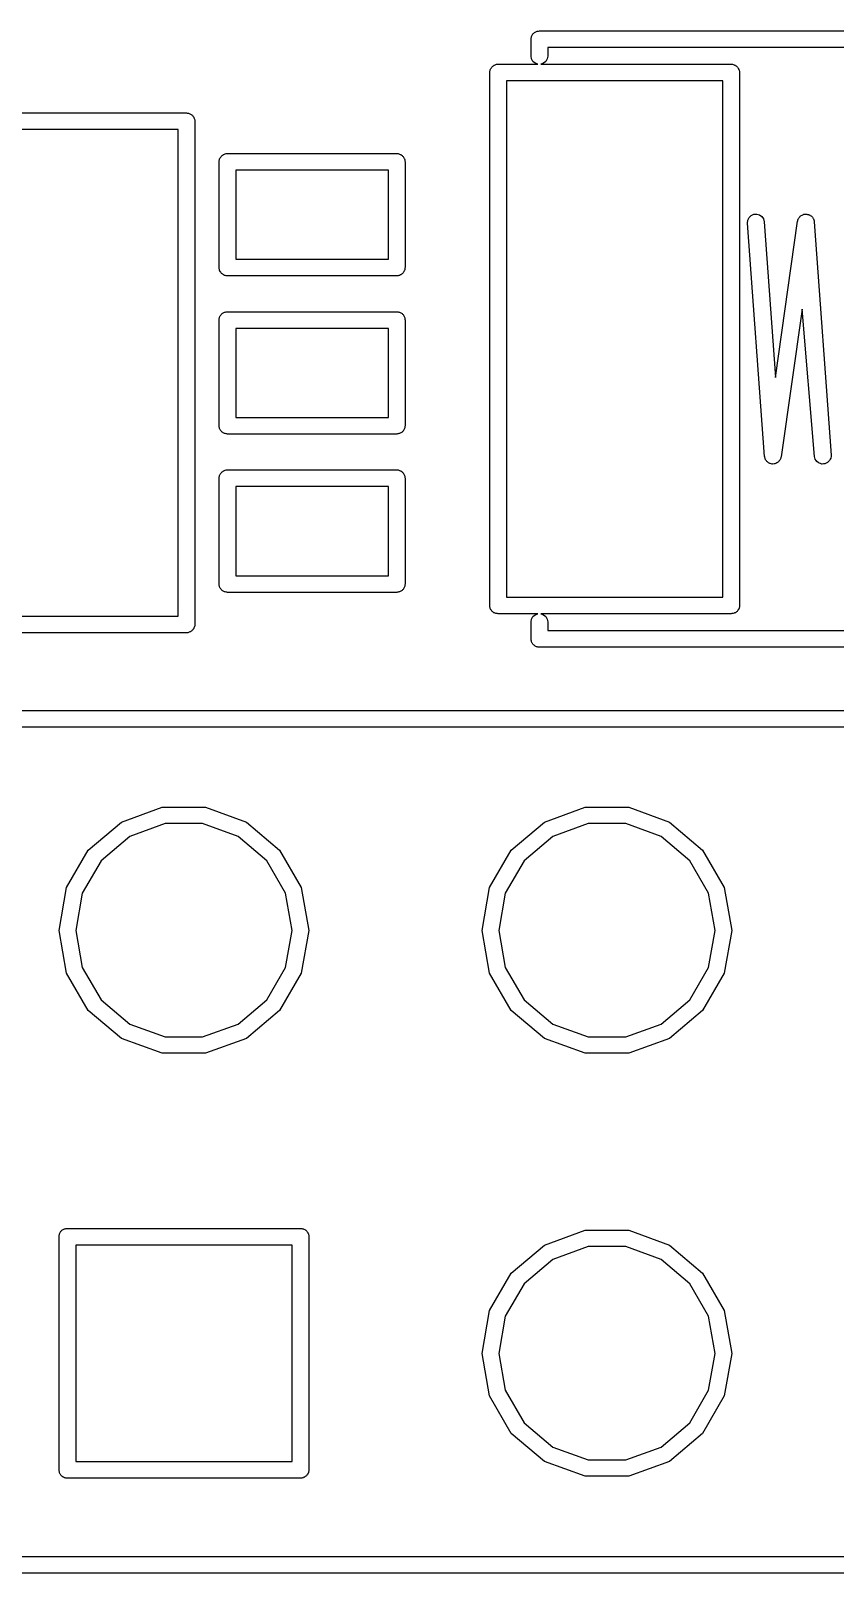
# Model space of a CAD drawing. Extents: x 105.1 to 166.9, y -128.1 to -71.6.
# Drawn here: x 123.52 to 128.35, y -128.13 to -118.87 of the extents above; entities that cross this region are included whole.
import ezdxf

# ---------------------------------------------------------------- set-up
doc = ezdxf.new("R2010")
doc.units = 0
doc.header["$MEASUREMENT"] = 0
doc.layers.add('BLACK', color=7, linetype='CONTINUOUS')

msp = doc.modelspace()

# ---------------------------------------------------------------- linework, layer by layer
at = {"layer": 'Black'}
for p, q in [((126.521, -118.908), (126.523, -118.904)), ((126.521, -118.913), (126.521, -118.908)), ((126.521, -118.917), (126.521, -118.913)), ((126.521, -119.019), (126.521, -118.917)), ((126.523, -118.904), (126.524, -118.9)), ((126.524, -118.9), (126.526, -118.896)), ((126.526, -118.896), (126.527, -118.892)), ((126.527, -118.892), (126.53, -118.889)), ((126.53, -118.889), (126.532, -118.885)), ((126.532, -118.885), (126.536, -118.882)), ((126.536, -118.882), (126.539, -118.879)), ((126.539, -118.879), (126.542, -118.877)), ((126.542, -118.877), (126.546, -118.874)), ((126.546, -118.874), (126.55, -118.872)), ((126.55, -118.872), (126.554, -118.87)), ((126.554, -118.87), (126.558, -118.869)), ((126.558, -118.869), (126.562, -118.868)), ((126.562, -118.868), (126.566, -118.868)), ((126.566, -118.868), (126.571, -118.867)), ((126.571, -118.867), (129.573, -118.867)), ((126.621, -118.967), (126.621, -119.019)), ((129.523, -118.967), (126.621, -118.967)), ((126.274, -119.109), (126.275, -119.105)), ((126.274, -119.113), (126.274, -119.109)), ((126.275, -119.105), (126.276, -119.101)), ((126.276, -119.101), (126.278, -119.097)), ((126.278, -119.097), (126.28, -119.093)), ((126.28, -119.093), (126.283, -119.089)), ((126.283, -119.089), (126.285, -119.086)), ((126.285, -119.086), (126.288, -119.083)), ((126.288, -119.083), (126.291, -119.079)), ((126.291, -119.079), (126.295, -119.077)), ((126.295, -119.077), (126.298, -119.074)), ((126.298, -119.074), (126.302, -119.073)), ((126.302, -119.073), (126.306, -119.071)), ((126.306, -119.071), (126.31, -119.07)), ((126.31, -119.07), (126.314, -119.068)), ((126.314, -119.068), (126.319, -119.068)), ((126.319, -119.068), (126.323, -119.068)), ((126.323, -119.068), (126.562, -119.068)), ((126.524, -119.036), (126.521, -119.019)), ((126.532, -119.051), (126.524, -119.036)), ((126.546, -119.062), (126.532, -119.051)), ((126.562, -119.068), (126.546, -119.062)), ((126.596, -119.062), (126.58, -119.068)), ((126.58, -119.068), (127.723, -119.068)), ((126.609, -119.051), (126.596, -119.062)), ((126.618, -119.036), (126.609, -119.051)), ((126.621, -119.019), (126.618, -119.036)), ((127.723, -119.068), (127.727, -119.068)), ((127.727, -119.068), (127.731, -119.068)), ((127.731, -119.068), (127.735, -119.07)), ((127.735, -119.07), (127.74, -119.071)), ((127.74, -119.071), (127.743, -119.073)), ((127.743, -119.073), (127.748, -119.074)), ((127.748, -119.074), (127.751, -119.077)), ((127.751, -119.077), (127.755, -119.079)), ((127.755, -119.079), (127.758, -119.083)), ((127.758, -119.083), (127.761, -119.086)), ((127.761, -119.086), (127.763, -119.089)), ((127.763, -119.089), (127.766, -119.093)), ((127.766, -119.093), (127.767, -119.097)), ((127.767, -119.097), (127.77, -119.101)), ((127.77, -119.101), (127.77, -119.105)), ((127.77, -119.105), (127.772, -119.109)), ((127.772, -119.109), (127.772, -119.113)), ((126.273, -119.118), (126.274, -119.113)), ((126.273, -122.318), (126.273, -119.118)), ((126.373, -119.168), (126.373, -122.268)), ((127.673, -119.168), (126.373, -119.168)), ((127.673, -122.268), (127.673, -119.168)), ((127.772, -119.113), (127.773, -119.118)), ((127.773, -119.118), (127.773, -122.318)), ((123.36, -119.36), (124.452, -119.36)), ((124.452, -119.36), (124.457, -119.361)), ((124.457, -119.361), (124.461, -119.361)), ((124.461, -119.361), (124.465, -119.362)), ((124.465, -119.362), (124.469, -119.363)), ((124.469, -119.363), (124.473, -119.365)), ((124.473, -119.365), (124.477, -119.367)), ((124.477, -119.367), (124.481, -119.369)), ((124.481, -119.369), (124.484, -119.372)), ((124.484, -119.372), (124.487, -119.375)), ((124.487, -119.375), (124.491, -119.378)), ((124.491, -119.378), (124.493, -119.381)), ((124.493, -119.381), (124.496, -119.385)), ((124.496, -119.385), (124.497, -119.389)), ((124.402, -119.46), (123.41, -119.46)), ((124.402, -122.382), (124.402, -119.46)), ((124.497, -119.389), (124.499, -119.393)), ((124.499, -119.393), (124.5, -119.397)), ((124.5, -119.397), (124.502, -119.401)), ((124.502, -119.401), (124.502, -119.405)), ((124.502, -119.405), (124.502, -119.41)), ((124.502, -119.41), (124.502, -122.432)), ((124.648, -119.654), (124.649, -119.649)), ((124.648, -120.289), (124.648, -119.654)), ((124.649, -119.645), (124.65, -119.641)), ((124.649, -119.649), (124.649, -119.645)), ((124.65, -119.641), (124.651, -119.636)), ((124.651, -119.636), (124.653, -119.633)), ((124.653, -119.633), (124.655, -119.629)), ((124.655, -119.629), (124.658, -119.625)), ((124.658, -119.625), (124.66, -119.621)), ((124.66, -119.621), (124.663, -119.619)), ((124.663, -119.619), (124.666, -119.615)), ((124.666, -119.615), (124.67, -119.613)), ((124.67, -119.613), (124.673, -119.61)), ((124.673, -119.61), (124.677, -119.609)), ((124.677, -119.609), (124.681, -119.607)), ((124.681, -119.607), (124.685, -119.606)), ((124.685, -119.606), (124.69, -119.604)), ((124.69, -119.604), (124.694, -119.604)), ((124.694, -119.604), (124.698, -119.604)), ((124.698, -119.604), (125.714, -119.604)), ((125.714, -119.604), (125.719, -119.604)), ((125.719, -119.604), (125.723, -119.604)), ((125.723, -119.604), (125.727, -119.606)), ((125.727, -119.606), (125.731, -119.607)), ((125.731, -119.607), (125.735, -119.609)), ((125.735, -119.609), (125.739, -119.61)), ((125.739, -119.61), (125.743, -119.613)), ((125.743, -119.613), (125.746, -119.615)), ((125.746, -119.615), (125.749, -119.619)), ((125.749, -119.619), (125.752, -119.621)), ((125.752, -119.621), (125.755, -119.625)), ((125.755, -119.625), (125.757, -119.629)), ((125.757, -119.629), (125.759, -119.633)), ((125.759, -119.633), (125.761, -119.636)), ((125.761, -119.636), (125.762, -119.641)), ((125.762, -119.641), (125.763, -119.645)), ((125.763, -119.645), (125.763, -119.649)), ((125.763, -119.649), (125.764, -119.654)), ((125.764, -119.654), (125.764, -120.289)), ((124.748, -119.704), (124.748, -120.239)), ((125.664, -119.704), (124.748, -119.704)), ((125.664, -120.239), (125.664, -119.704)), ((127.821, -120.021), (127.823, -120.003)), ((127.923, -121.423), (127.821, -120.021)), ((127.823, -120.003), (127.831, -119.988)), ((127.831, -119.988), (127.843, -119.976)), ((127.843, -119.976), (127.859, -119.968)), ((127.859, -119.968), (127.876, -119.967)), ((127.876, -119.967), (127.893, -119.972)), ((127.893, -119.972), (127.907, -119.982)), ((127.907, -119.982), (127.917, -119.996)), ((127.917, -119.996), (127.921, -120.013)), ((127.921, -120.013), (127.989, -120.948)), ((127.989, -120.948), (128.121, -120.01)), ((128.121, -120.01), (128.122, -120.007)), ((128.122, -120.007), (128.123, -120.003)), ((128.123, -120.003), (128.125, -119.998)), ((128.125, -119.998), (128.127, -119.993)), ((128.127, -119.993), (128.129, -119.991)), ((128.129, -119.991), (128.13, -119.988)), ((128.13, -119.988), (128.134, -119.984)), ((128.134, -119.984), (128.137, -119.98)), ((128.137, -119.98), (128.14, -119.978)), ((128.14, -119.978), (128.143, -119.976)), ((128.143, -119.976), (128.148, -119.973)), ((128.148, -119.973), (128.152, -119.971)), ((128.152, -119.971), (128.156, -119.97)), ((128.156, -119.97), (128.159, -119.968)), ((128.159, -119.968), (128.164, -119.968)), ((128.164, -119.968), (128.169, -119.967)), ((128.169, -119.967), (128.173, -119.967)), ((128.173, -119.967), (128.176, -119.967)), ((128.176, -119.967), (128.181, -119.969)), ((128.181, -119.969), (128.186, -119.969)), ((128.186, -119.969), (128.189, -119.971)), ((128.189, -119.971), (128.193, -119.972)), ((128.193, -119.972), (128.197, -119.975)), ((128.197, -119.975), (128.202, -119.978)), ((128.202, -119.978), (128.204, -119.98)), ((128.204, -119.98), (128.207, -119.982)), ((128.207, -119.982), (128.21, -119.986)), ((128.21, -119.986), (128.213, -119.99)), ((128.213, -119.99), (128.215, -119.994)), ((128.215, -119.994), (128.217, -119.996)), ((128.217, -119.996), (128.218, -120.002)), ((128.218, -120.002), (128.22, -120.007)), ((128.22, -120.007), (128.22, -120.01)), ((128.22, -120.01), (128.221, -120.013)), ((128.221, -120.013), (128.322, -121.415)), ((124.649, -120.293), (124.648, -120.289)), ((124.649, -120.297), (124.649, -120.293)), ((124.65, -120.301), (124.649, -120.297)), ((124.651, -120.306), (124.65, -120.301)), ((124.653, -120.309), (124.651, -120.306)), ((124.655, -120.314), (124.653, -120.309)), ((124.748, -120.239), (125.664, -120.239)), ((125.759, -120.309), (125.757, -120.314)), ((125.761, -120.306), (125.759, -120.309)), ((125.762, -120.301), (125.761, -120.306)), ((125.763, -120.297), (125.762, -120.301)), ((125.764, -120.289), (125.763, -120.293)), ((125.763, -120.293), (125.763, -120.297)), ((124.658, -120.317), (124.655, -120.314)), ((124.66, -120.321), (124.658, -120.317)), ((124.663, -120.324), (124.66, -120.321)), ((124.666, -120.327), (124.663, -120.324)), ((124.67, -120.329), (124.666, -120.327)), ((124.673, -120.332), (124.67, -120.329)), ((124.677, -120.333), (124.673, -120.332)), ((124.681, -120.336), (124.677, -120.333)), ((124.685, -120.336), (124.681, -120.336)), ((124.69, -120.338), (124.685, -120.336)), ((124.694, -120.338), (124.69, -120.338)), ((124.698, -120.339), (124.694, -120.338)), ((125.714, -120.339), (124.698, -120.339)), ((125.719, -120.338), (125.714, -120.339)), ((125.723, -120.338), (125.719, -120.338)), ((125.727, -120.336), (125.723, -120.338)), ((125.731, -120.336), (125.727, -120.336)), ((125.735, -120.333), (125.731, -120.336)), ((125.739, -120.332), (125.735, -120.333)), ((125.743, -120.329), (125.739, -120.332)), ((125.746, -120.327), (125.743, -120.329)), ((125.749, -120.324), (125.746, -120.327)), ((125.752, -120.321), (125.749, -120.324)), ((125.755, -120.317), (125.752, -120.321)), ((125.757, -120.314), (125.755, -120.317)), ((124.649, -120.595), (124.65, -120.591)), ((124.65, -120.591), (124.651, -120.587)), ((124.651, -120.587), (124.653, -120.583)), ((124.653, -120.583), (124.655, -120.579)), ((124.655, -120.579), (124.658, -120.575)), ((124.658, -120.575), (124.66, -120.571)), ((124.66, -120.571), (124.663, -120.569)), ((124.663, -120.569), (124.666, -120.565)), ((124.666, -120.565), (124.67, -120.563)), ((124.67, -120.563), (124.673, -120.56)), ((124.673, -120.56), (124.677, -120.559)), ((124.677, -120.559), (124.681, -120.557)), ((124.681, -120.557), (124.685, -120.556)), ((124.685, -120.556), (124.69, -120.554)), ((124.69, -120.554), (124.694, -120.554)), ((124.694, -120.554), (124.698, -120.554)), ((124.698, -120.554), (125.714, -120.554)), ((125.714, -120.554), (125.719, -120.554)), ((125.719, -120.554), (125.723, -120.554)), ((125.723, -120.554), (125.727, -120.556)), ((125.727, -120.556), (125.731, -120.557)), ((125.731, -120.557), (125.735, -120.559)), ((125.735, -120.559), (125.739, -120.56)), ((125.739, -120.56), (125.743, -120.563)), ((125.743, -120.563), (125.746, -120.565)), ((125.746, -120.565), (125.749, -120.569)), ((125.749, -120.569), (125.752, -120.571)), ((125.752, -120.571), (125.755, -120.575)), ((125.755, -120.575), (125.757, -120.579)), ((125.757, -120.579), (125.759, -120.583)), ((125.759, -120.583), (125.761, -120.587)), ((125.761, -120.587), (125.762, -120.591)), ((125.762, -120.591), (125.763, -120.595)), ((128.148, -120.538), (128.022, -121.426)), ((128.223, -121.423), (128.148, -120.538)), ((124.648, -120.604), (124.649, -120.599)), ((124.648, -121.239), (124.648, -120.604)), ((124.649, -120.599), (124.649, -120.595)), ((124.748, -120.654), (124.748, -121.189)), ((125.664, -120.654), (124.748, -120.654)), ((125.664, -121.189), (125.664, -120.654)), ((125.763, -120.595), (125.763, -120.599)), ((125.763, -120.599), (125.764, -120.604)), ((125.764, -120.604), (125.764, -121.239)), ((124.649, -121.243), (124.648, -121.239)), ((124.748, -121.189), (125.664, -121.189)), ((125.764, -121.239), (125.763, -121.243)), ((124.649, -121.247), (124.649, -121.243)), ((124.65, -121.251), (124.649, -121.247)), ((124.651, -121.256), (124.65, -121.251)), ((124.653, -121.259), (124.651, -121.256)), ((124.655, -121.264), (124.653, -121.259)), ((124.658, -121.267), (124.655, -121.264)), ((124.66, -121.271), (124.658, -121.267)), ((124.663, -121.274), (124.66, -121.271)), ((124.666, -121.277), (124.663, -121.274)), ((124.67, -121.279), (124.666, -121.277)), ((124.673, -121.282), (124.67, -121.279)), ((124.677, -121.283), (124.673, -121.282)), ((124.681, -121.286), (124.677, -121.283)), ((124.685, -121.286), (124.681, -121.286)), ((124.69, -121.288), (124.685, -121.286)), ((124.694, -121.288), (124.69, -121.288)), ((124.698, -121.289), (124.694, -121.288)), ((125.714, -121.289), (124.698, -121.289)), ((125.719, -121.288), (125.714, -121.289)), ((125.723, -121.288), (125.719, -121.288)), ((125.727, -121.286), (125.723, -121.288)), ((125.731, -121.286), (125.727, -121.286)), ((125.735, -121.283), (125.731, -121.286)), ((125.739, -121.282), (125.735, -121.283)), ((125.743, -121.279), (125.739, -121.282)), ((125.746, -121.277), (125.743, -121.279)), ((125.749, -121.274), (125.746, -121.277)), ((125.752, -121.271), (125.749, -121.274)), ((125.755, -121.267), (125.752, -121.271)), ((125.757, -121.264), (125.755, -121.267)), ((125.759, -121.259), (125.757, -121.264)), ((125.761, -121.256), (125.759, -121.259)), ((125.762, -121.251), (125.761, -121.256)), ((125.763, -121.247), (125.762, -121.251)), ((125.763, -121.243), (125.763, -121.247)), ((127.924, -121.426), (127.923, -121.423)), ((128.225, -121.431), (128.223, -121.423)), ((128.322, -121.424), (128.321, -121.432)), ((128.322, -121.415), (128.322, -121.424)), ((124.663, -121.519), (124.666, -121.515)), ((124.666, -121.515), (124.67, -121.513)), ((124.67, -121.513), (124.673, -121.51)), ((124.673, -121.51), (124.677, -121.509)), ((124.677, -121.509), (124.681, -121.507)), ((124.681, -121.507), (124.685, -121.506)), ((124.685, -121.506), (124.69, -121.504)), ((124.69, -121.504), (124.694, -121.504)), ((124.694, -121.504), (124.698, -121.504)), ((124.698, -121.504), (125.714, -121.504)), ((125.714, -121.504), (125.719, -121.504)), ((125.719, -121.504), (125.723, -121.504)), ((125.723, -121.504), (125.727, -121.506)), ((125.727, -121.506), (125.731, -121.507)), ((125.731, -121.507), (125.735, -121.509)), ((125.735, -121.509), (125.739, -121.51)), ((125.739, -121.51), (125.743, -121.513)), ((125.743, -121.513), (125.746, -121.515)), ((125.746, -121.515), (125.749, -121.519)), ((127.924, -121.429), (127.924, -121.426)), ((127.926, -121.434), (127.924, -121.429)), ((127.927, -121.439), (127.926, -121.434)), ((127.929, -121.442), (127.927, -121.439)), ((127.93, -121.445), (127.929, -121.442)), ((127.934, -121.449), (127.93, -121.445)), ((127.937, -121.454), (127.934, -121.449)), ((127.94, -121.456), (127.937, -121.454)), ((127.942, -121.458), (127.94, -121.456)), ((127.947, -121.461), (127.942, -121.458)), ((127.951, -121.464), (127.947, -121.461)), ((127.954, -121.465), (127.951, -121.464)), ((127.957, -121.466), (127.954, -121.465)), ((127.962, -121.467), (127.957, -121.466)), ((127.968, -121.469), (127.962, -121.467)), ((127.971, -121.468), (127.968, -121.469)), ((127.974, -121.469), (127.971, -121.468)), ((127.98, -121.468), (127.974, -121.469)), ((127.985, -121.467), (127.98, -121.468)), ((127.988, -121.466), (127.985, -121.467)), ((127.991, -121.465), (127.988, -121.466)), ((127.996, -121.462), (127.991, -121.465)), ((128.001, -121.46), (127.996, -121.462)), ((128.003, -121.458), (128.001, -121.46)), ((128.006, -121.456), (128.003, -121.458)), ((128.009, -121.452), (128.006, -121.456)), ((128.013, -121.448), (128.009, -121.452)), ((128.015, -121.445), (128.013, -121.448)), ((128.017, -121.442), (128.015, -121.445)), ((128.018, -121.437), (128.017, -121.442)), ((128.021, -121.433), (128.018, -121.437)), ((128.022, -121.426), (128.021, -121.429)), ((128.021, -121.429), (128.021, -121.433)), ((128.227, -121.439), (128.225, -121.431)), ((128.227, -121.44), (128.227, -121.439)), ((128.232, -121.447), (128.227, -121.44)), ((128.227, -121.44), (128.227, -121.44)), ((128.237, -121.454), (128.232, -121.447)), ((128.244, -121.459), (128.237, -121.454)), ((128.237, -121.454), (128.237, -121.454)), ((128.237, -121.454), (128.237, -121.454)), ((128.251, -121.464), (128.244, -121.459)), ((128.259, -121.466), (128.251, -121.464)), ((128.251, -121.464), (128.251, -121.464)), ((128.251, -121.464), (128.251, -121.464)), ((128.267, -121.469), (128.259, -121.466)), ((128.268, -121.469), (128.267, -121.469)), ((128.276, -121.468), (128.268, -121.469)), ((128.268, -121.469), (128.268, -121.469)), ((128.285, -121.467), (128.276, -121.468)), ((128.293, -121.464), (128.285, -121.467)), ((128.285, -121.467), (128.285, -121.467)), ((128.285, -121.467), (128.285, -121.467)), ((128.301, -121.46), (128.293, -121.464)), ((128.307, -121.454), (128.301, -121.46)), ((128.301, -121.46), (128.301, -121.46)), ((128.301, -121.46), (128.301, -121.46)), ((128.313, -121.448), (128.307, -121.454)), ((128.317, -121.44), (128.313, -121.448)), ((128.313, -121.448), (128.313, -121.448)), ((128.313, -121.448), (128.313, -121.448)), ((128.321, -121.433), (128.317, -121.44)), ((128.321, -121.432), (128.321, -121.432)), ((128.321, -121.432), (128.321, -121.433)), ((124.648, -121.554), (124.649, -121.549)), ((124.648, -122.189), (124.648, -121.554)), ((124.649, -121.545), (124.65, -121.541)), ((124.649, -121.549), (124.649, -121.545)), ((124.65, -121.541), (124.651, -121.537)), ((124.651, -121.537), (124.653, -121.533)), ((124.653, -121.533), (124.655, -121.529)), ((124.655, -121.529), (124.658, -121.525)), ((124.658, -121.525), (124.66, -121.521)), ((124.66, -121.521), (124.663, -121.519)), ((124.748, -121.604), (124.748, -122.139)), ((125.664, -121.604), (124.748, -121.604)), ((125.664, -122.139), (125.664, -121.604)), ((125.749, -121.519), (125.752, -121.521)), ((125.752, -121.521), (125.755, -121.525)), ((125.755, -121.525), (125.757, -121.529)), ((125.757, -121.529), (125.759, -121.533)), ((125.759, -121.533), (125.761, -121.537)), ((125.761, -121.537), (125.762, -121.541)), ((125.762, -121.541), (125.763, -121.545)), ((125.763, -121.545), (125.763, -121.549)), ((125.763, -121.549), (125.764, -121.554)), ((125.764, -121.554), (125.764, -122.189)), ((124.748, -122.139), (125.664, -122.139)), ((124.649, -122.193), (124.648, -122.189)), ((124.649, -122.197), (124.649, -122.193)), ((124.65, -122.201), (124.649, -122.197)), ((124.651, -122.206), (124.65, -122.201)), ((124.653, -122.21), (124.651, -122.206)), ((124.655, -122.214), (124.653, -122.21)), ((124.658, -122.217), (124.655, -122.214)), ((124.66, -122.221), (124.658, -122.217)), ((124.663, -122.224), (124.66, -122.221)), ((124.666, -122.227), (124.663, -122.224)), ((124.67, -122.229), (124.666, -122.227)), ((124.673, -122.232), (124.67, -122.229)), ((124.677, -122.233), (124.673, -122.232)), ((124.681, -122.236), (124.677, -122.233)), ((124.685, -122.236), (124.681, -122.236)), ((124.69, -122.238), (124.685, -122.236)), ((124.694, -122.238), (124.69, -122.238)), ((124.698, -122.239), (124.694, -122.238)), ((125.714, -122.239), (124.698, -122.239)), ((125.719, -122.238), (125.714, -122.239)), ((125.723, -122.238), (125.719, -122.238)), ((125.727, -122.236), (125.723, -122.238)), ((125.731, -122.236), (125.727, -122.236)), ((125.735, -122.233), (125.731, -122.236)), ((125.739, -122.232), (125.735, -122.233)), ((125.743, -122.229), (125.739, -122.232)), ((125.746, -122.227), (125.743, -122.229)), ((125.749, -122.224), (125.746, -122.227)), ((125.752, -122.221), (125.749, -122.224)), ((125.755, -122.217), (125.752, -122.221)), ((125.757, -122.214), (125.755, -122.217)), ((125.759, -122.21), (125.757, -122.214)), ((125.761, -122.206), (125.759, -122.21)), ((125.762, -122.201), (125.761, -122.206)), ((125.763, -122.197), (125.762, -122.201)), ((125.764, -122.189), (125.763, -122.193)), ((125.763, -122.193), (125.763, -122.197)), ((126.274, -122.322), (126.273, -122.318)), ((126.274, -122.327), (126.274, -122.322)), ((126.275, -122.331), (126.274, -122.327)), ((126.276, -122.335), (126.275, -122.331)), ((126.278, -122.339), (126.276, -122.335)), ((126.28, -122.343), (126.278, -122.339)), ((126.283, -122.346), (126.28, -122.343)), ((126.285, -122.35), (126.283, -122.346)), ((126.288, -122.353), (126.285, -122.35)), ((126.373, -122.268), (127.673, -122.268)), ((127.761, -122.35), (127.758, -122.353)), ((127.763, -122.346), (127.761, -122.35)), ((127.766, -122.343), (127.763, -122.346)), ((127.767, -122.339), (127.766, -122.343)), ((127.77, -122.335), (127.767, -122.339)), ((127.772, -122.327), (127.77, -122.331)), ((127.77, -122.331), (127.77, -122.335)), ((127.773, -122.318), (127.772, -122.322)), ((127.772, -122.322), (127.772, -122.327)), ((123.41, -122.382), (124.402, -122.382)), ((124.502, -122.441), (124.5, -122.445)), ((124.502, -122.432), (124.502, -122.437)), ((124.502, -122.437), (124.502, -122.441)), ((126.291, -122.356), (126.288, -122.353)), ((126.295, -122.359), (126.291, -122.356)), ((126.298, -122.361), (126.295, -122.359)), ((126.302, -122.363), (126.298, -122.361)), ((126.306, -122.365), (126.302, -122.363)), ((126.31, -122.366), (126.306, -122.365)), ((126.314, -122.367), (126.31, -122.366)), ((126.319, -122.367), (126.314, -122.367)), ((126.323, -122.368), (126.319, -122.367)), ((126.562, -122.368), (126.323, -122.368)), ((126.521, -122.417), (126.524, -122.4)), ((126.521, -122.519), (126.521, -122.417)), ((126.524, -122.4), (126.532, -122.385)), ((126.532, -122.385), (126.546, -122.374)), ((126.546, -122.374), (126.562, -122.368)), ((127.723, -122.368), (126.58, -122.368)), ((126.58, -122.368), (126.596, -122.374)), ((126.596, -122.374), (126.609, -122.385)), ((126.609, -122.385), (126.618, -122.4)), ((126.618, -122.4), (126.621, -122.417)), ((126.621, -122.417), (126.621, -122.469)), ((127.727, -122.367), (127.723, -122.368)), ((127.731, -122.367), (127.727, -122.367)), ((127.735, -122.366), (127.731, -122.367)), ((127.74, -122.365), (127.735, -122.366)), ((127.743, -122.363), (127.74, -122.365)), ((127.748, -122.361), (127.743, -122.363)), ((127.751, -122.359), (127.748, -122.361)), ((127.755, -122.356), (127.751, -122.359)), ((127.758, -122.353), (127.755, -122.356)), ((124.452, -122.482), (123.36, -122.482)), ((124.457, -122.482), (124.452, -122.482)), ((124.461, -122.482), (124.457, -122.482)), ((124.465, -122.48), (124.461, -122.482)), ((124.469, -122.479), (124.465, -122.48)), ((124.473, -122.477), (124.469, -122.479)), ((124.477, -122.476), (124.473, -122.477)), ((124.481, -122.473), (124.477, -122.476)), ((124.484, -122.471), (124.481, -122.473)), ((124.487, -122.467), (124.484, -122.471)), ((124.491, -122.465), (124.487, -122.467)), ((124.493, -122.461), (124.491, -122.465)), ((124.496, -122.457), (124.493, -122.461)), ((124.497, -122.453), (124.496, -122.457)), ((124.499, -122.45), (124.497, -122.453)), ((124.5, -122.445), (124.499, -122.45)), ((126.521, -122.523), (126.521, -122.519)), ((126.521, -122.527), (126.521, -122.523)), ((126.523, -122.532), (126.521, -122.527)), ((126.524, -122.536), (126.523, -122.532)), ((126.526, -122.54), (126.524, -122.536)), ((126.621, -122.469), (129.523, -122.469)), ((126.527, -122.544), (126.526, -122.54)), ((126.53, -122.547), (126.527, -122.544)), ((126.532, -122.551), (126.53, -122.547)), ((126.536, -122.554), (126.532, -122.551)), ((126.539, -122.557), (126.536, -122.554)), ((126.542, -122.559), (126.539, -122.557)), ((126.546, -122.562), (126.542, -122.559)), ((126.55, -122.564), (126.546, -122.562)), ((126.554, -122.566), (126.55, -122.564)), ((126.558, -122.567), (126.554, -122.566)), ((126.562, -122.568), (126.558, -122.567)), ((126.566, -122.568), (126.562, -122.568)), ((126.571, -122.569), (126.566, -122.568)), ((129.573, -122.569), (126.571, -122.569)), ((123.167, -122.949), (156.187, -122.949)), ((156.137, -123.049), (123.217, -123.049)), ((124.062, -123.619), (124.306, -123.53)), ((124.306, -123.53), (124.567, -123.53)), ((124.567, -123.53), (124.812, -123.619)), ((126.602, -123.619), (126.846, -123.53)), ((126.846, -123.53), (127.107, -123.53)), ((127.107, -123.53), (127.352, -123.619)), ((123.862, -123.787), (124.062, -123.619)), ((124.324, -123.628), (124.112, -123.706)), ((124.549, -123.628), (124.324, -123.628)), ((124.762, -123.706), (124.549, -123.628)), ((124.812, -123.619), (125.011, -123.787)), ((126.402, -123.787), (126.602, -123.619)), ((126.864, -123.628), (126.652, -123.706)), ((127.089, -123.628), (126.864, -123.628)), ((127.302, -123.706), (127.089, -123.628)), ((127.352, -123.619), (127.551, -123.787)), ((124.112, -123.706), (123.939, -123.851)), ((124.934, -123.851), (124.762, -123.706)), ((126.652, -123.706), (126.479, -123.851)), ((127.474, -123.851), (127.302, -123.706)), ((123.732, -124.012), (123.862, -123.787)), ((125.011, -123.787), (125.141, -124.012)), ((126.272, -124.012), (126.402, -123.787)), ((127.551, -123.787), (127.681, -124.012)), ((123.939, -123.851), (123.826, -124.046)), ((125.047, -124.046), (124.934, -123.851)), ((126.479, -123.851), (126.366, -124.046)), ((127.587, -124.046), (127.474, -123.851)), ((123.687, -124.269), (123.732, -124.012)), ((125.141, -124.012), (125.187, -124.269)), ((126.227, -124.269), (126.272, -124.012)), ((127.681, -124.012), (127.727, -124.269)), ((123.826, -124.046), (123.787, -124.269)), ((125.087, -124.269), (125.047, -124.046)), ((126.366, -124.046), (126.327, -124.269)), ((127.627, -124.269), (127.587, -124.046)), ((123.732, -124.525), (123.687, -124.269)), ((123.787, -124.269), (123.826, -124.491)), ((125.047, -124.491), (125.087, -124.269)), ((125.187, -124.269), (125.141, -124.525)), ((126.272, -124.525), (126.227, -124.269)), ((126.327, -124.269), (126.366, -124.491)), ((127.587, -124.491), (127.627, -124.269)), ((127.727, -124.269), (127.681, -124.525)), ((123.862, -124.751), (123.732, -124.525)), ((123.826, -124.491), (123.939, -124.686)), ((124.934, -124.686), (125.047, -124.491)), ((125.141, -124.525), (125.011, -124.751)), ((126.402, -124.751), (126.272, -124.525)), ((126.366, -124.491), (126.479, -124.686)), ((127.474, -124.686), (127.587, -124.491)), ((127.681, -124.525), (127.551, -124.751)), ((124.062, -124.918), (123.862, -124.751)), ((123.939, -124.686), (124.112, -124.832)), ((124.762, -124.832), (124.934, -124.686)), ((125.011, -124.751), (124.812, -124.918)), ((126.602, -124.918), (126.402, -124.751)), ((126.479, -124.686), (126.652, -124.832)), ((127.302, -124.832), (127.474, -124.686)), ((127.551, -124.751), (127.352, -124.918)), ((124.112, -124.832), (124.324, -124.909)), ((124.549, -124.909), (124.762, -124.832)), ((126.652, -124.832), (126.864, -124.909)), ((127.089, -124.909), (127.302, -124.832)), ((124.306, -125.007), (124.062, -124.918)), ((124.324, -124.909), (124.549, -124.909)), ((124.812, -124.918), (124.567, -125.007)), ((126.846, -125.007), (126.602, -124.918)), ((126.864, -124.909), (127.089, -124.909)), ((127.352, -124.918), (127.107, -125.007)), ((124.567, -125.007), (124.306, -125.007)), ((127.107, -125.007), (126.846, -125.007)), ((123.687, -126.1), (123.689, -126.096)), ((123.687, -126.104), (123.687, -126.1)), ((123.687, -126.109), (123.687, -126.104)), ((123.687, -127.509), (123.687, -126.109)), ((123.689, -126.096), (123.69, -126.092)), ((123.69, -126.092), (123.692, -126.088)), ((123.692, -126.088), (123.693, -126.084)), ((123.693, -126.084), (123.696, -126.08)), ((123.696, -126.08), (123.698, -126.076)), ((123.698, -126.076), (123.702, -126.074)), ((123.702, -126.074), (123.704, -126.07)), ((123.704, -126.07), (123.708, -126.068)), ((123.708, -126.068), (123.712, -126.065)), ((123.712, -126.065), (123.716, -126.064)), ((123.716, -126.064), (123.719, -126.062)), ((123.719, -126.062), (123.724, -126.061)), ((123.724, -126.061), (123.728, -126.059)), ((123.728, -126.059), (123.732, -126.059)), ((123.732, -126.059), (123.737, -126.059)), ((123.737, -126.059), (125.137, -126.059)), ((125.137, -126.059), (125.141, -126.059)), ((125.141, -126.059), (125.145, -126.059)), ((125.145, -126.059), (125.149, -126.061)), ((125.149, -126.061), (125.154, -126.062)), ((125.154, -126.062), (125.157, -126.064)), ((125.157, -126.064), (125.162, -126.065)), ((125.162, -126.065), (125.165, -126.068)), ((125.165, -126.068), (125.169, -126.07)), ((125.169, -126.07), (125.172, -126.074)), ((125.172, -126.074), (125.175, -126.076)), ((125.175, -126.076), (125.177, -126.08)), ((125.177, -126.08), (125.18, -126.084)), ((125.18, -126.084), (125.181, -126.088)), ((125.181, -126.088), (125.184, -126.092)), ((125.184, -126.092), (125.184, -126.096)), ((125.184, -126.096), (125.186, -126.1)), ((125.186, -126.1), (125.186, -126.104)), ((125.186, -126.104), (125.187, -126.109)), ((125.187, -126.109), (125.187, -127.509)), ((126.602, -126.159), (126.846, -126.07)), ((126.846, -126.07), (127.107, -126.07)), ((127.107, -126.07), (127.352, -126.159)), ((123.787, -126.159), (123.787, -127.459)), ((125.087, -126.159), (123.787, -126.159)), ((125.087, -127.459), (125.087, -126.159)), ((126.402, -126.327), (126.602, -126.159)), ((126.864, -126.168), (126.652, -126.246)), ((127.089, -126.168), (126.864, -126.168)), ((127.302, -126.246), (127.089, -126.168)), ((127.352, -126.159), (127.551, -126.327)), ((126.272, -126.552), (126.402, -126.327)), ((126.652, -126.246), (126.479, -126.391)), ((127.474, -126.391), (127.302, -126.246)), ((127.551, -126.327), (127.681, -126.552)), ((126.479, -126.391), (126.366, -126.586)), ((127.587, -126.586), (127.474, -126.391)), ((126.227, -126.809), (126.272, -126.552)), ((126.366, -126.586), (126.327, -126.809)), ((127.627, -126.809), (127.587, -126.586)), ((127.681, -126.552), (127.727, -126.809)), ((126.272, -127.065), (126.227, -126.809)), ((126.327, -126.809), (126.366, -127.031)), ((127.587, -127.031), (127.627, -126.809)), ((127.727, -126.809), (127.681, -127.065)), ((126.402, -127.291), (126.272, -127.065)), ((126.366, -127.031), (126.479, -127.226)), ((127.474, -127.226), (127.587, -127.031)), ((127.681, -127.065), (127.551, -127.291)), ((126.479, -127.226), (126.652, -127.372)), ((127.302, -127.372), (127.474, -127.226)), ((126.602, -127.458), (126.402, -127.291)), ((127.551, -127.291), (127.352, -127.458)), ((126.652, -127.372), (126.864, -127.449)), ((127.089, -127.449), (127.302, -127.372)), ((123.687, -127.513), (123.687, -127.509)), ((123.687, -127.517), (123.687, -127.513)), ((123.689, -127.521), (123.687, -127.517)), ((123.69, -127.526), (123.689, -127.521)), ((123.692, -127.53), (123.69, -127.526)), ((123.693, -127.534), (123.692, -127.53)), ((123.696, -127.537), (123.693, -127.534)), ((123.698, -127.541), (123.696, -127.537)), ((123.787, -127.459), (125.087, -127.459)), ((125.177, -127.537), (125.175, -127.541)), ((125.18, -127.534), (125.177, -127.537)), ((125.181, -127.53), (125.18, -127.534)), ((125.184, -127.526), (125.181, -127.53)), ((125.186, -127.517), (125.184, -127.521)), ((125.184, -127.521), (125.184, -127.526)), ((125.187, -127.509), (125.186, -127.513)), ((125.186, -127.513), (125.186, -127.517)), ((126.846, -127.547), (126.602, -127.458)), ((126.864, -127.449), (127.089, -127.449)), ((127.352, -127.458), (127.107, -127.547)), ((123.702, -127.544), (123.698, -127.541)), ((123.704, -127.547), (123.702, -127.544)), ((123.708, -127.549), (123.704, -127.547)), ((123.712, -127.552), (123.708, -127.549)), ((123.716, -127.553), (123.712, -127.552)), ((123.719, -127.556), (123.716, -127.553)), ((123.724, -127.556), (123.719, -127.556)), ((123.728, -127.558), (123.724, -127.556)), ((123.732, -127.558), (123.728, -127.558)), ((123.737, -127.559), (123.732, -127.558)), ((125.137, -127.559), (123.737, -127.559)), ((125.141, -127.558), (125.137, -127.559)), ((125.145, -127.558), (125.141, -127.558)), ((125.149, -127.556), (125.145, -127.558)), ((125.154, -127.556), (125.149, -127.556)), ((125.157, -127.553), (125.154, -127.556)), ((125.162, -127.552), (125.157, -127.553)), ((125.165, -127.549), (125.162, -127.552)), ((125.169, -127.547), (125.165, -127.549)), ((125.172, -127.544), (125.169, -127.547)), ((125.175, -127.541), (125.172, -127.544)), ((127.107, -127.547), (126.846, -127.547)), ((123.217, -128.029), (156.137, -128.029)), ((156.187, -128.129), (123.167, -128.129))]:
    msp.add_line(p, q, dxfattribs=at)

doc.saveas('drawing.dxf')
